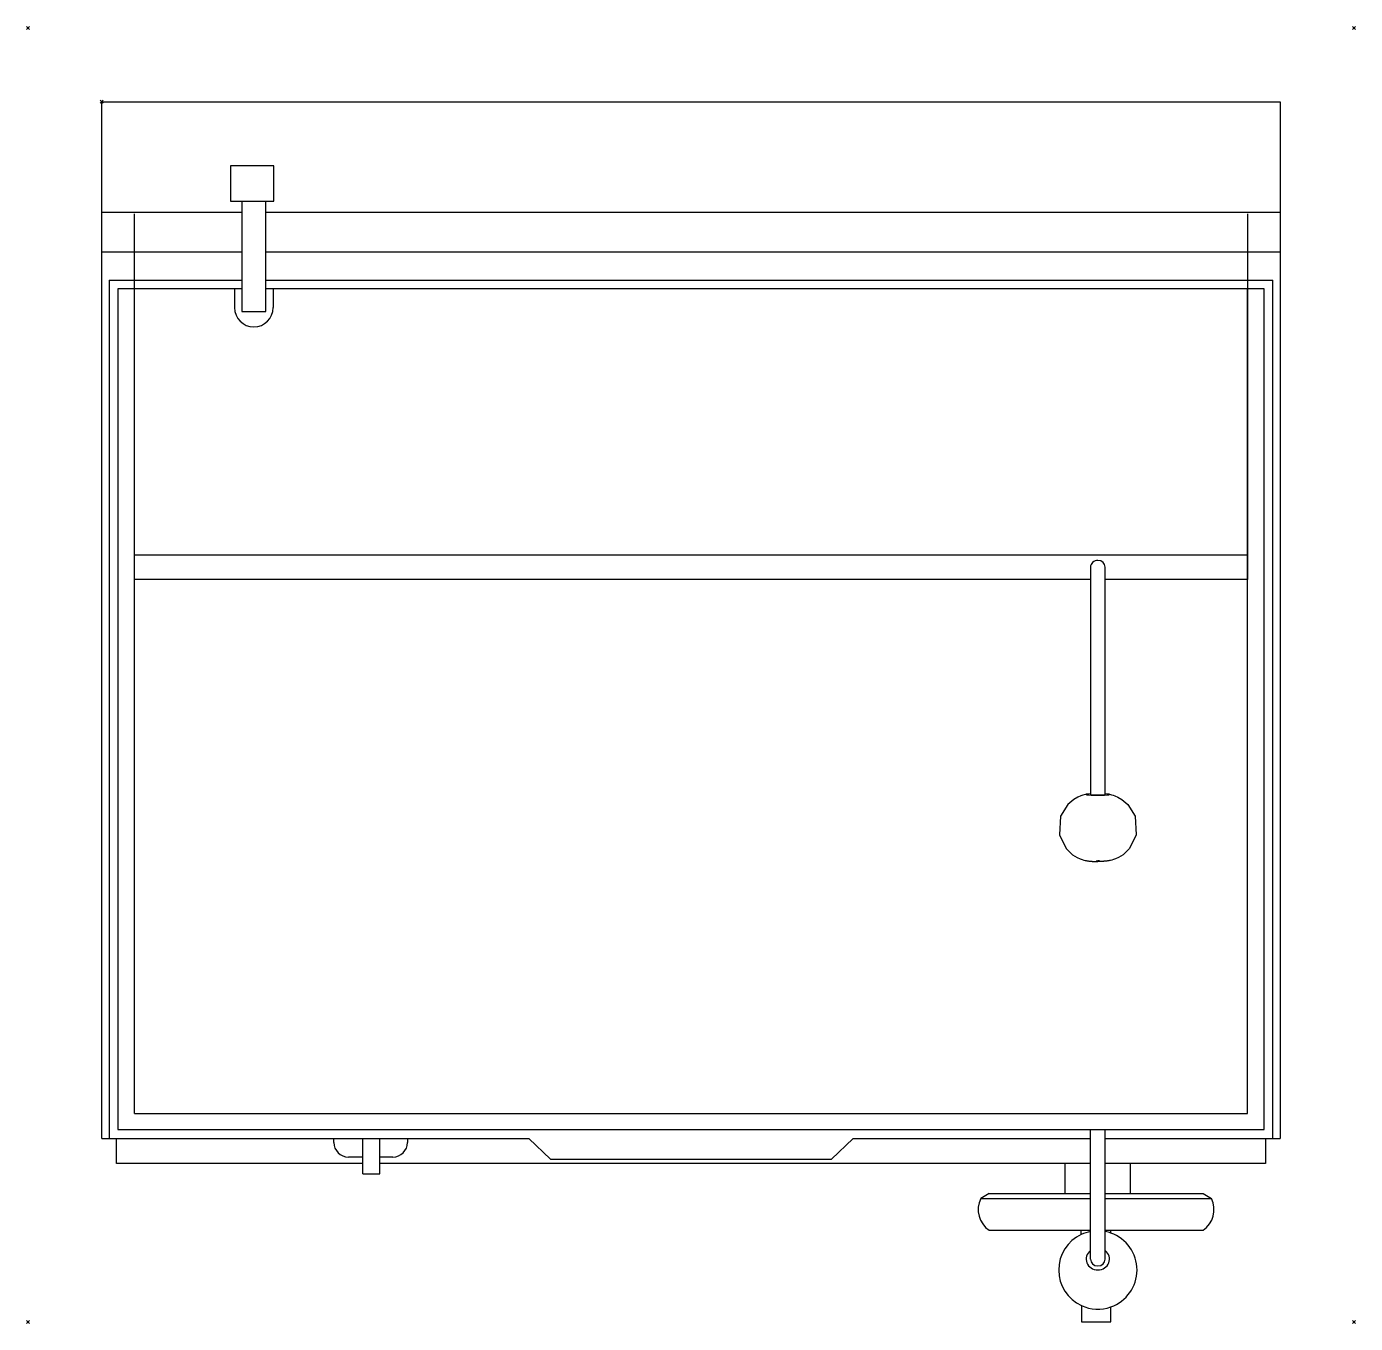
# Model space of a CAD drawing. Header units: millimetres. Extents: x -51 to 851, y -829 to 51.
import ezdxf

# ---------------------------------------------------------------- set-up
doc = ezdxf.new("R2010")
doc.units = ezdxf.units.MM
doc.header["$PDMODE"] = 3
for name, color, linetype in [('IQ_200_2D', 1, 'Continuous'), ('IQ_204_2D', 7, 'Continuous'), ('IQ_INS_3D', 3, 'Continuous')]:
    doc.layers.add(name, color=color, linetype=linetype)

msp = doc.modelspace()

# ---------------------------------------------------------------- linework, layer by layer
at = {"layer": 'IQ_200_2D', "linetype": 'Continuous'}
for p, q in [((0, 0), (800, 0)), ((0, -703.5), (0, 0)), ((800, 0), (800, -703.5)), ((0, -703.5), (10, -703.5)), ((10, -720.52), (10, -703.5)), ((790, -703.5), (790, -720.52)), ((177.16, -720.52), (10, -720.52)), ((177.16, -727.48), (177.16, -720.52)), ((188.74, -727.48), (188.74, -720.52)), ((654.03, -720.52), (188.74, -720.52)), ((654.03, -740.78), (654.03, -720.52)), ((790, -720.52), (698.39, -720.52)), ((698.39, -740.78), (698.39, -720.52)), ((177.16, -727.48), (188.74, -727.48)), ((602.39, -740.78), (596.64, -744.31)), ((602.39, -740.78), (654.03, -740.78)), ((698.39, -740.78), (747.61, -740.78)), ((747.61, -740.78), (753.36, -744.31)), ((602.39, -765.78), (671.16, -765.78)), ((664.93, -768.64), (664.93, -765.78)), ((681.16, -765.78), (747.61, -765.78)), ((685.08, -767.7), (685.08, -765.78)), ((665, -816.86), (665, -828)), ((685, -828), (685, -817.8)), ((665, -828), (685, -828))]:
    msp.add_line(p, q, dxfattribs=at)
for centre, radius, start, end in [((611.95, -751.72), 17.01, 154.19517, 235.80483), ((738.05, -751.72), 17.01, 304.19517, 25.80483), ((676.16, -792.74), 26.58, 114.98337, 245.17389), ((676.16, -792.74), 26.58, 289.42505, 70.38243)]:
    msp.add_arc(centre, radius, start, end, dxfattribs=at)
at = {"layer": 'IQ_204_2D', "linetype": 'Continuous'}
for p, q in [((87.47, -43.39), (87.47, -67.44)), ((116.84, -43.39), (87.47, -43.39)), ((116.84, -67.44), (116.84, -43.39)), ((87.47, -67.44), (116.84, -67.44)), ((95.13, -67.44), (95.13, -142.44)), ((111.38, -142.44), (111.38, -67.44)), ((0, -75), (95.13, -75)), ((22.26, -307.42), (22.26, -75.98)), ((111.38, -75), (800, -75)), ((777.74, -75.98), (777.74, -307.42)), ((0, -101.95), (95.13, -101.95)), ((111.38, -101.95), (800, -101.95)), ((5, -120.97), (5, -703.5)), ((5, -120.97), (95.13, -120.97)), ((111.38, -120.97), (795, -120.97)), ((795, -703.5), (795, -120.97)), ((11, -126.97), (11, -697.5)), ((95.13, -126.97), (11, -126.97)), ((22.26, -686.63), (22.26, -126.97)), ((90.13, -126.97), (90.13, -139.64)), ((789, -126.97), (111.38, -126.97)), ((116.38, -126.97), (116.38, -139.64)), ((777.74, -686.63), (777.74, -126.97)), ((789, -697.5), (789, -126.97)), ((95.13, -142.44), (111.38, -142.44)), ((22.26, -324.17), (22.26, -307.42)), ((22.26, -307.42), (777.74, -307.42)), ((777.74, -307.42), (777.74, -324.17)), ((671.16, -324.17), (22.26, -324.17)), ((671.16, -315.8), (671.16, -328.91)), ((681.16, -328.91), (681.16, -315.8)), ((777.74, -324.17), (681.16, -324.17)), ((671.16, -358.4), (671.16, -470.05)), ((681.16, -470.05), (681.16, -358.4)), ((22.26, -686.63), (777.74, -686.63)), ((10, -703.5), (289.95, -703.5)), ((11, -697.5), (789, -697.5)), ((157.56, -703.5), (207.56, -703.5)), ((157.56, -706.16), (157.56, -703.5)), ((177.16, -720.52), (177.16, -703.5)), ((188.74, -720.52), (188.74, -703.5)), ((207.56, -703.5), (207.56, -706.16)), ((289.95, -703.5), (304.54, -717.6)), ((510.05, -703.5), (495.46, -717.6)), ((510.05, -703.5), (671.16, -703.5)), ((671.16, -785.32), (671.16, -697.5)), ((681.16, -785.32), (681.16, -697.5)), ((681.16, -703.5), (790, -703.5)), ((790, -703.5), (800, -703.5)), ((177.16, -716.16), (167.56, -716.16)), ((197.56, -716.16), (188.74, -716.16)), ((304.54, -717.6), (495.46, -717.6)), ((671.16, -720.52), (654.03, -720.52)), ((698.39, -720.52), (681.16, -720.52)), ((596.64, -744.31), (671.16, -744.31)), ((654.03, -740.78), (671.16, -740.78)), ((681.16, -740.78), (698.39, -740.78)), ((681.16, -744.31), (753.36, -744.31))]:
    msp.add_line(p, q, dxfattribs=at)
at = {"layer": 'IQ_204_2D', "linetype": 'Continuous', "flags": 128}
for points in [[(671.16, -328.91), (671.16, -329.42), (671.16, -329.97), (671.16, -330.56), (671.16, -331.2), (671.16, -331.88), (671.16, -332.59), (671.16, -333.35), (671.16, -334.14), (671.16, -334.96), (671.16, -335.82), (671.16, -336.71), (671.16, -337.64), (671.16, -338.59), (671.16, -339.57), (671.16, -340.58), (671.16, -341.62), (671.16, -342.67), (671.16, -343.75), (671.16, -344.85), (671.16, -345.97), (671.16, -347.11), (671.16, -348.25), (671.16, -349.42), (671.16, -350.59), (671.16, -351.77), (671.16, -352.96), (671.16, -354.16), (671.16, -355.35), (671.16, -356.55), (671.16, -357.75), (671.16, -358.4)], [(681.16, -358.4), (681.16, -357.21), (681.16, -356.01), (681.16, -354.81), (681.16, -353.61), (681.16, -352.42), (681.16, -351.23), (681.16, -350.05), (681.16, -348.88), (681.16, -347.73), (681.16, -346.59), (681.16, -345.46), (681.16, -344.35), (681.16, -343.26), (681.16, -342.19), (681.16, -341.14), (681.16, -340.12), (681.16, -339.12), (681.16, -338.15), (681.16, -337.21), (681.16, -336.3), (681.16, -335.42), (681.16, -334.58), (681.16, -333.77), (681.16, -333), (681.16, -332.26), (681.16, -331.56), (681.16, -330.9), (681.16, -330.29), (681.16, -329.71), (681.16, -329.18), (681.16, -328.91)], [(668.85, -469.84), (668.31, -469.94), (667.68, -470.07), (666.89, -470.26), (665.87, -470.55), (664.52, -471.01), (662.62, -471.82), (659.82, -473.41), (655.7, -476.92), (650.9, -484.88), (650.16, -497.42), (654.6, -506.7), (659.03, -510.95), (662.09, -512.83), (664.15, -513.76), (665.61, -514.27), (666.68, -514.59), (667.51, -514.8), (668.18, -514.94), (668.73, -515.04), (669.2, -515.12), (669.61, -515.18), (669.98, -515.23), (670.31, -515.27), (670.61, -515.31), (670.89, -515.34), (671.16, -515.36), (671.41, -515.38), (671.66, -515.4), (671.89, -515.42), (672.12, -515.44), (672.35, -515.45), (672.57, -515.46), (672.79, -515.48), (673.01, -515.49), (673.22, -515.5), (673.43, -515.5), (673.65, -515.51), (673.86, -515.52), (674.07, -515.53), (674.28, -515.53), (674.49, -515.54), (674.7, -515.54), (674.91, -515.55), (675.13, -515.55), (675.34, -515.55), (675.55, -515.55), (675.76, -515.55), (675.97, -515.56), (676.16, -515.56)], [(683.48, -469.84), (684.01, -469.94), (684.64, -470.07), (685.43, -470.26), (686.45, -470.55), (687.8, -471.01), (689.7, -471.82), (692.5, -473.41), (696.62, -476.92), (701.42, -484.88), (702.16, -497.42), (697.72, -506.7), (693.29, -510.95), (690.23, -512.83), (688.17, -513.76), (686.71, -514.27), (685.64, -514.59), (684.81, -514.8), (684.14, -514.94), (683.59, -515.04), (683.12, -515.12), (682.71, -515.18), (682.34, -515.23), (682.01, -515.27), (681.71, -515.31), (681.43, -515.34), (681.16, -515.36), (680.91, -515.38), (680.66, -515.4), (680.43, -515.42), (680.2, -515.44), (679.97, -515.45), (679.75, -515.46), (679.53, -515.48), (679.32, -515.49), (679.1, -515.5), (678.89, -515.5), (678.67, -515.51), (678.46, -515.52), (678.25, -515.53), (678.04, -515.53), (677.83, -515.54), (677.62, -515.54), (677.41, -515.55), (677.19, -515.55), (676.98, -515.55), (676.77, -515.55), (676.56, -515.55), (676.35, -515.56), (676.16, -515.56)], [(675.11, -515.06), (675.12, -515.06), (675.13, -515.06), (675.16, -515.06), (675.19, -515.06), (675.23, -515.05), (675.28, -515.05), (675.34, -515.05), (675.4, -515.05), (675.46, -515.05), (675.53, -515.05), (675.6, -515.04), (675.67, -515.04), (675.75, -515.04), (675.83, -515.04), (675.91, -515.04), (676, -515.04), (676.08, -515.04)], [(677.21, -515.06), (677.2, -515.06), (677.19, -515.06), (677.16, -515.06), (677.13, -515.06), (677.09, -515.05), (677.04, -515.05), (676.98, -515.05), (676.93, -515.05), (676.86, -515.05), (676.79, -515.05), (676.72, -515.04), (676.65, -515.04), (676.57, -515.04), (676.49, -515.04), (676.41, -515.04), (676.32, -515.04), (676.24, -515.04)]]:
    msp.add_lwpolyline(points, dxfattribs=at)
at = {"layer": 'IQ_204_2D', "linetype": 'Continuous'}
for centre, radius, start, end in [((103.25, -139.64), 13.12, 180, 0), ((167.56, -706.16), 10, 180, 270), ((197.56, -706.16), 10, 270, 0), ((676.16, -792.74), 26.58, 100.84249, 114.98337), ((676.16, -792.74), 26.58, 70.38243, 79.15751), ((676.16, -792.74), 26.58, 245.17389, 289.42505)]:
    msp.add_arc(centre, radius, start, end, dxfattribs=at)
for centre, major_axis, ratio, start_param, end_param in [((676.16, -315.8), (5, 0), 0.913545, 1.570796, 3.141593), ((676.16, -315.8), (5, 0), 0.913545, 0, 1.570796), ((676.16, -470.05), (7.89, 0), 0.069756, 2.285444, 4.712389), ((676.16, -470.05), (5, 0), 0.069756, 3.141593, 4.712389), ((676.16, -470.05), (7.89, 0), 0.069756, 4.712389, 7.139222), ((676.16, -470.05), (5, 0), 0.069756, 4.712389, 6.283185), ((676.16, -785.32), (7.89, 0), 0.939693, 2.257036, 4.712389), ((676.16, -785.32), (7.89, 0), 0.939693, 4.712389, 7.167742), ((676.16, -785.32), (5, 0), 0.939693, 3.141593, 4.712389), ((676.16, -785.32), (5, 0), 0.939693, 4.712389, 6.283185)]:
    msp.add_ellipse(centre, major_axis=major_axis, ratio=ratio, start_param=start_param, end_param=end_param, dxfattribs=at)
at = {"layer": 'IQ_INS_3D'}
for p in [(-50, 50), (850, 50), (0, 0), (-50, -828), (850, -828)]:
    msp.add_point(p, dxfattribs=at)

doc.saveas('drawing.dxf')
